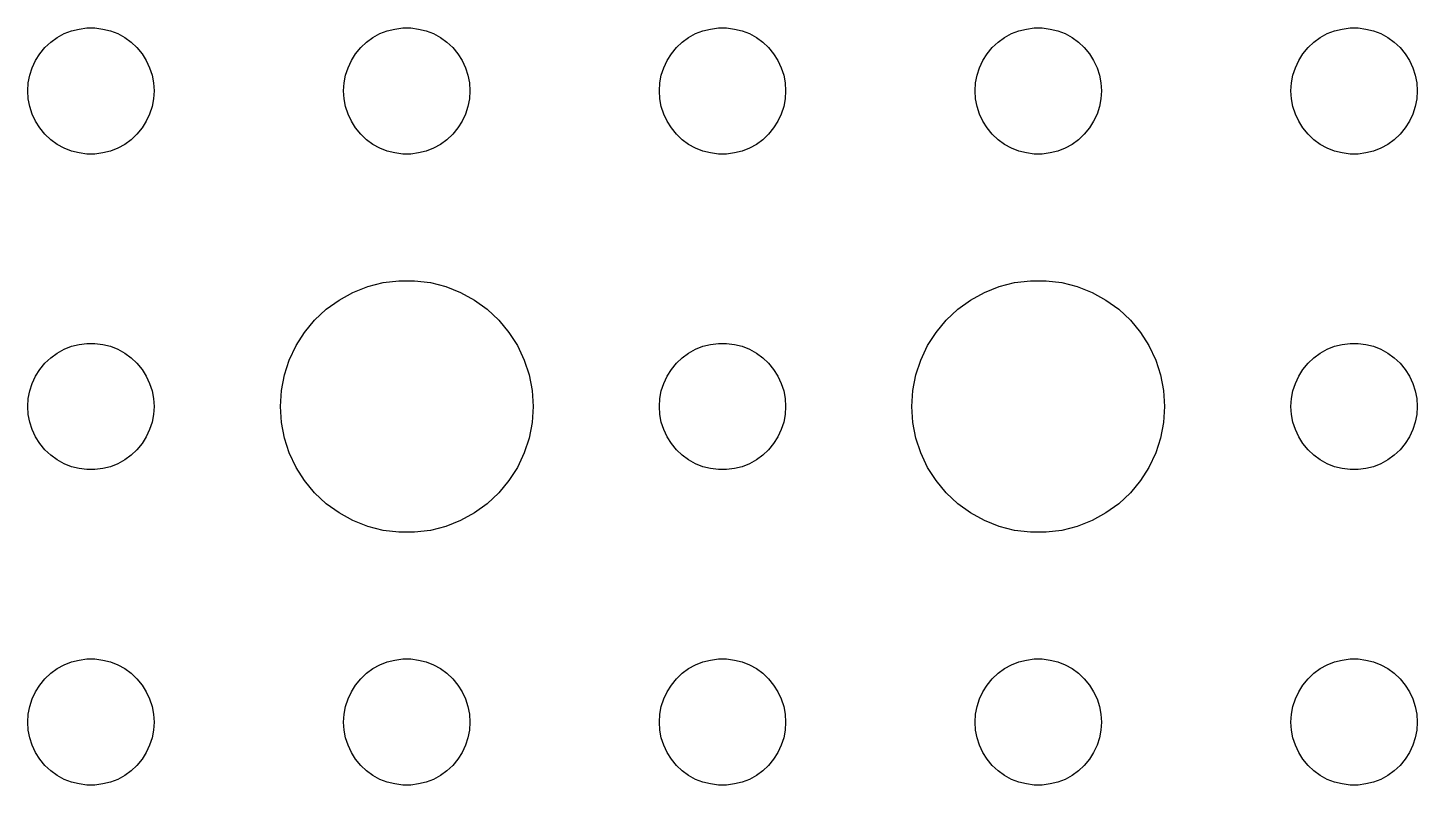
# Model space of a CAD drawing. Header units: metres. Extents: x -134 to 134, y 518 to 1078.
# Drawn here: x -1.5 to 31.5, y 1002 to 1020 of the extents above; entities that cross this region are included whole.
import ezdxf

# ---------------------------------------------------------------- set-up
doc = ezdxf.new("R2010")
doc.units = ezdxf.units.M

msp = doc.modelspace()

# ---------------------------------------------------------------- linework, layer by layer
for p, q in [((-0.95613, 1019.66), (-0.80373, 1019.77)), ((-0.80373, 1019.77), (-0.63866, 1019.86)), ((-0.63866, 1019.86), (-0.46352, 1019.93)), ((-0.46352, 1019.93), (-0.28107, 1019.97)), ((-0.28107, 1019.97), (-0.09418, 1020)), ((-0.09418, 1020), (0.09418, 1020)), ((0.09418, 1020), (0.28107, 1019.97)), ((0.28107, 1019.97), (0.46352, 1019.93)), ((0.46352, 1019.93), (0.63866, 1019.86)), ((0.63866, 1019.86), (0.80373, 1019.77)), ((0.80373, 1019.77), (0.95613, 1019.66)), ((6.54385, 1019.66), (6.69626, 1019.77)), ((6.69626, 1019.77), (6.86133, 1019.86)), ((6.86133, 1019.86), (7.03647, 1019.93)), ((7.03647, 1019.93), (7.21892, 1019.97)), ((7.21892, 1019.97), (7.40581, 1020)), ((7.40581, 1020), (7.59418, 1020)), ((7.59418, 1020), (7.78107, 1019.97)), ((7.78107, 1019.97), (7.96352, 1019.93)), ((7.96352, 1019.93), (8.13866, 1019.86)), ((8.13866, 1019.86), (8.30373, 1019.77)), ((8.30373, 1019.77), (8.45613, 1019.66)), ((14.0439, 1019.66), (14.1963, 1019.77)), ((14.1963, 1019.77), (14.3613, 1019.86)), ((14.3613, 1019.86), (14.5365, 1019.93)), ((14.5365, 1019.93), (14.7189, 1019.97)), ((14.7189, 1019.97), (14.9058, 1020)), ((14.9058, 1020), (15.0942, 1020)), ((15.0942, 1020), (15.2811, 1019.97)), ((15.2811, 1019.97), (15.4635, 1019.93)), ((15.4635, 1019.93), (15.6387, 1019.86)), ((15.6387, 1019.86), (15.8037, 1019.77)), ((15.8037, 1019.77), (15.9561, 1019.66)), ((21.5439, 1019.66), (21.6963, 1019.77)), ((21.6963, 1019.77), (21.8613, 1019.86)), ((21.8613, 1019.86), (22.0365, 1019.93)), ((22.0365, 1019.93), (22.2189, 1019.97)), ((22.2189, 1019.97), (22.4058, 1020)), ((22.4058, 1020), (22.5942, 1020)), ((22.5942, 1020), (22.7811, 1019.97)), ((22.7811, 1019.97), (22.9635, 1019.93)), ((22.9635, 1019.93), (23.1387, 1019.86)), ((23.1387, 1019.86), (23.3037, 1019.77)), ((23.3037, 1019.77), (23.4561, 1019.66)), ((29.0439, 1019.66), (29.1963, 1019.77)), ((29.1963, 1019.77), (29.3613, 1019.86)), ((29.3613, 1019.86), (29.5365, 1019.93)), ((29.5365, 1019.93), (29.7189, 1019.97)), ((29.7189, 1019.97), (29.9058, 1020)), ((29.9058, 1020), (30.0942, 1020)), ((30.0942, 1020), (30.2811, 1019.97)), ((30.2811, 1019.97), (30.4635, 1019.93)), ((30.4635, 1019.93), (30.6387, 1019.86)), ((30.6387, 1019.86), (30.8037, 1019.77)), ((30.8037, 1019.77), (30.9561, 1019.66)), ((-1.31445, 1019.22), (-1.21352, 1019.38)), ((-1.21352, 1019.38), (-1.09344, 1019.53)), ((-1.09344, 1019.53), (-0.95613, 1019.66)), ((0.95613, 1019.66), (1.09344, 1019.53)), ((1.09344, 1019.53), (1.21352, 1019.38)), ((1.21352, 1019.38), (1.31445, 1019.22)), ((6.18553, 1019.22), (6.28647, 1019.38)), ((6.28647, 1019.38), (6.40654, 1019.53)), ((6.40654, 1019.53), (6.54385, 1019.66)), ((8.45613, 1019.66), (8.59344, 1019.53)), ((8.59344, 1019.53), (8.71352, 1019.38)), ((8.71352, 1019.38), (8.81445, 1019.22)), ((13.6855, 1019.22), (13.7865, 1019.38)), ((13.7865, 1019.38), (13.9065, 1019.53)), ((13.9065, 1019.53), (14.0439, 1019.66)), ((15.9561, 1019.66), (16.0934, 1019.53)), ((16.0934, 1019.53), (16.2135, 1019.38)), ((16.2135, 1019.38), (16.3145, 1019.22)), ((21.1855, 1019.22), (21.2865, 1019.38)), ((21.2865, 1019.38), (21.4065, 1019.53)), ((21.4065, 1019.53), (21.5439, 1019.66)), ((23.4561, 1019.66), (23.5934, 1019.53)), ((23.5934, 1019.53), (23.7135, 1019.38)), ((23.7135, 1019.38), (23.8145, 1019.22)), ((28.6855, 1019.22), (28.7865, 1019.38)), ((28.7865, 1019.38), (28.9065, 1019.53)), ((28.9065, 1019.53), (29.0439, 1019.66)), ((30.9561, 1019.66), (31.0934, 1019.53)), ((31.0934, 1019.53), (31.2135, 1019.38)), ((31.2135, 1019.38), (31.3145, 1019.22)), ((-1.45287, 1018.87), (-1.39465, 1019.05)), ((-1.39465, 1019.05), (-1.31445, 1019.22)), ((1.31445, 1019.22), (1.39465, 1019.05)), ((1.39465, 1019.05), (1.45287, 1018.87)), ((6.04712, 1018.87), (6.10533, 1019.05)), ((6.10533, 1019.05), (6.18553, 1019.22)), ((8.81445, 1019.22), (8.89465, 1019.05)), ((8.89465, 1019.05), (8.95287, 1018.87)), ((13.5471, 1018.87), (13.6053, 1019.05)), ((13.6053, 1019.05), (13.6855, 1019.22)), ((16.3145, 1019.22), (16.3947, 1019.05)), ((16.3947, 1019.05), (16.4529, 1018.87)), ((21.0471, 1018.87), (21.1053, 1019.05)), ((21.1053, 1019.05), (21.1855, 1019.22)), ((23.8145, 1019.22), (23.8947, 1019.05)), ((23.8947, 1019.05), (23.9529, 1018.87)), ((28.5471, 1018.87), (28.6053, 1019.05)), ((28.6053, 1019.05), (28.6855, 1019.22)), ((31.3145, 1019.22), (31.3947, 1019.05)), ((31.3947, 1019.05), (31.4529, 1018.87)), ((-1.48816, 1018.69), (-1.45287, 1018.87)), ((1.45287, 1018.87), (1.48816, 1018.69)), ((6.01183, 1018.69), (6.04712, 1018.87)), ((8.95287, 1018.87), (8.98816, 1018.69)), ((13.5118, 1018.69), (13.5471, 1018.87)), ((16.4529, 1018.87), (16.4882, 1018.69)), ((21.0118, 1018.69), (21.0471, 1018.87)), ((23.9529, 1018.87), (23.9882, 1018.69)), ((28.5118, 1018.69), (28.5471, 1018.87)), ((31.4529, 1018.87), (31.4882, 1018.69)), ((-1.5, 1018.5), (-1.48816, 1018.69)), ((-1.48816, 1018.31), (-1.5, 1018.5)), ((1.48816, 1018.69), (1.5, 1018.5)), ((1.5, 1018.5), (1.48816, 1018.31)), ((6, 1018.5), (6.01183, 1018.69)), ((6.01183, 1018.31), (6, 1018.5)), ((8.98816, 1018.69), (9, 1018.5)), ((9, 1018.5), (8.98816, 1018.31)), ((13.5, 1018.5), (13.5118, 1018.69)), ((13.5118, 1018.31), (13.5, 1018.5)), ((16.4882, 1018.69), (16.5, 1018.5)), ((16.5, 1018.5), (16.4882, 1018.31)), ((21, 1018.5), (21.0118, 1018.69)), ((21.0118, 1018.31), (21, 1018.5)), ((23.9882, 1018.69), (24, 1018.5)), ((24, 1018.5), (23.9882, 1018.31)), ((28.5, 1018.5), (28.5118, 1018.69)), ((28.5118, 1018.31), (28.5, 1018.5)), ((31.4882, 1018.69), (31.5, 1018.5)), ((31.5, 1018.5), (31.4882, 1018.31)), ((-1.45287, 1018.13), (-1.48816, 1018.31)), ((-1.39465, 1017.95), (-1.45287, 1018.13)), ((1.45287, 1018.13), (1.39465, 1017.95)), ((1.48816, 1018.31), (1.45287, 1018.13)), ((6.04712, 1018.13), (6.01183, 1018.31)), ((6.10533, 1017.95), (6.04712, 1018.13)), ((8.95287, 1018.13), (8.89465, 1017.95)), ((8.98816, 1018.31), (8.95287, 1018.13)), ((13.5471, 1018.13), (13.5118, 1018.31)), ((13.6053, 1017.95), (13.5471, 1018.13)), ((16.4529, 1018.13), (16.3947, 1017.95)), ((16.4882, 1018.31), (16.4529, 1018.13)), ((21.0471, 1018.13), (21.0118, 1018.31)), ((21.1053, 1017.95), (21.0471, 1018.13)), ((23.9529, 1018.13), (23.8947, 1017.95)), ((23.9882, 1018.31), (23.9529, 1018.13)), ((28.5471, 1018.13), (28.5118, 1018.31)), ((28.6053, 1017.95), (28.5471, 1018.13)), ((31.4529, 1018.13), (31.3947, 1017.95)), ((31.4882, 1018.31), (31.4529, 1018.13)), ((-1.31445, 1017.78), (-1.39465, 1017.95)), ((-1.21352, 1017.62), (-1.31445, 1017.78)), ((1.31445, 1017.78), (1.21352, 1017.62)), ((1.39465, 1017.95), (1.31445, 1017.78)), ((6.18553, 1017.78), (6.10533, 1017.95)), ((6.28647, 1017.62), (6.18553, 1017.78)), ((8.81445, 1017.78), (8.71352, 1017.62)), ((8.89465, 1017.95), (8.81445, 1017.78)), ((13.6855, 1017.78), (13.6053, 1017.95)), ((13.7865, 1017.62), (13.6855, 1017.78)), ((16.3145, 1017.78), (16.2135, 1017.62)), ((16.3947, 1017.95), (16.3145, 1017.78)), ((21.1855, 1017.78), (21.1053, 1017.95)), ((21.2865, 1017.62), (21.1855, 1017.78)), ((23.8145, 1017.78), (23.7135, 1017.62)), ((23.8947, 1017.95), (23.8145, 1017.78)), ((28.6855, 1017.78), (28.6053, 1017.95)), ((28.7865, 1017.62), (28.6855, 1017.78)), ((31.3145, 1017.78), (31.2135, 1017.62)), ((31.3947, 1017.95), (31.3145, 1017.78)), ((-1.09344, 1017.47), (-1.21352, 1017.62)), ((-0.95613, 1017.34), (-1.09344, 1017.47)), ((1.09344, 1017.47), (0.95613, 1017.34)), ((1.21352, 1017.62), (1.09344, 1017.47)), ((6.40654, 1017.47), (6.28647, 1017.62)), ((6.54385, 1017.34), (6.40654, 1017.47)), ((8.59344, 1017.47), (8.45613, 1017.34)), ((8.71352, 1017.62), (8.59344, 1017.47)), ((13.9065, 1017.47), (13.7865, 1017.62)), ((14.0439, 1017.34), (13.9065, 1017.47)), ((16.0934, 1017.47), (15.9561, 1017.34)), ((16.2135, 1017.62), (16.0934, 1017.47)), ((21.4065, 1017.47), (21.2865, 1017.62)), ((21.5439, 1017.34), (21.4065, 1017.47)), ((23.5934, 1017.47), (23.4561, 1017.34)), ((23.7135, 1017.62), (23.5934, 1017.47)), ((28.9065, 1017.47), (28.7865, 1017.62)), ((29.0439, 1017.34), (28.9065, 1017.47)), ((31.0934, 1017.47), (30.9561, 1017.34)), ((31.2135, 1017.62), (31.0934, 1017.47)), ((-0.80373, 1017.23), (-0.95613, 1017.34)), ((-0.63866, 1017.14), (-0.80373, 1017.23)), ((-0.46352, 1017.07), (-0.63866, 1017.14)), ((-0.28107, 1017.03), (-0.46352, 1017.07)), ((0.46352, 1017.07), (0.28107, 1017.03)), ((0.63866, 1017.14), (0.46352, 1017.07)), ((0.80373, 1017.23), (0.63866, 1017.14)), ((0.95613, 1017.34), (0.80373, 1017.23)), ((6.69626, 1017.23), (6.54385, 1017.34)), ((6.86133, 1017.14), (6.69626, 1017.23)), ((7.03647, 1017.07), (6.86133, 1017.14)), ((7.21892, 1017.03), (7.03647, 1017.07)), ((7.96352, 1017.07), (7.78107, 1017.03)), ((8.13866, 1017.14), (7.96352, 1017.07)), ((8.30373, 1017.23), (8.13866, 1017.14)), ((8.45613, 1017.34), (8.30373, 1017.23)), ((14.1963, 1017.23), (14.0439, 1017.34)), ((14.3613, 1017.14), (14.1963, 1017.23)), ((14.5365, 1017.07), (14.3613, 1017.14)), ((14.7189, 1017.03), (14.5365, 1017.07)), ((15.4635, 1017.07), (15.2811, 1017.03)), ((15.6387, 1017.14), (15.4635, 1017.07)), ((15.8037, 1017.23), (15.6387, 1017.14)), ((15.9561, 1017.34), (15.8037, 1017.23)), ((21.6963, 1017.23), (21.5439, 1017.34)), ((21.8613, 1017.14), (21.6963, 1017.23)), ((22.0365, 1017.07), (21.8613, 1017.14)), ((22.2189, 1017.03), (22.0365, 1017.07)), ((22.9635, 1017.07), (22.7811, 1017.03)), ((23.1387, 1017.14), (22.9635, 1017.07)), ((23.3037, 1017.23), (23.1387, 1017.14)), ((23.4561, 1017.34), (23.3037, 1017.23)), ((29.1963, 1017.23), (29.0439, 1017.34)), ((29.3613, 1017.14), (29.1963, 1017.23)), ((29.5365, 1017.07), (29.3613, 1017.14)), ((29.7189, 1017.03), (29.5365, 1017.07)), ((30.4635, 1017.07), (30.2811, 1017.03)), ((30.6387, 1017.14), (30.4635, 1017.07)), ((30.8037, 1017.23), (30.6387, 1017.14)), ((30.9561, 1017.34), (30.8037, 1017.23)), ((-0.09418, 1017), (-0.28107, 1017.03)), ((0.09418, 1017), (-0.09418, 1017)), ((0.28107, 1017.03), (0.09418, 1017)), ((7.40581, 1017), (7.21892, 1017.03)), ((7.59418, 1017), (7.40581, 1017)), ((7.78107, 1017.03), (7.59418, 1017)), ((14.9058, 1017), (14.7189, 1017.03)), ((15.0942, 1017), (14.9058, 1017)), ((15.2811, 1017.03), (15.0942, 1017)), ((22.4058, 1017), (22.2189, 1017.03)), ((22.5942, 1017), (22.4058, 1017)), ((22.7811, 1017.03), (22.5942, 1017)), ((29.9058, 1017), (29.7189, 1017.03)), ((30.0942, 1017), (29.9058, 1017)), ((30.2811, 1017.03), (30.0942, 1017)), ((6.22266, 1013.71), (6.57294, 1013.85)), ((6.57294, 1013.85), (6.93785, 1013.95)), ((6.93785, 1013.95), (7.31161, 1013.99)), ((7.31161, 1013.99), (7.68837, 1013.99)), ((7.68837, 1013.99), (8.06213, 1013.95)), ((8.06213, 1013.95), (8.42705, 1013.85)), ((8.42705, 1013.85), (8.77733, 1013.71)), ((21.2227, 1013.71), (21.5729, 1013.85)), ((21.5729, 1013.85), (21.9379, 1013.95)), ((21.9379, 1013.95), (22.3116, 1013.99)), ((22.3116, 1013.99), (22.6884, 1013.99)), ((22.6884, 1013.99), (23.0621, 1013.95)), ((23.0621, 1013.95), (23.427, 1013.85)), ((23.427, 1013.85), (23.7773, 1013.71)), ((5.58772, 1013.31), (5.89252, 1013.53)), ((5.89252, 1013.53), (6.22266, 1013.71)), ((8.77733, 1013.71), (9.10747, 1013.53)), ((9.10747, 1013.53), (9.41226, 1013.31)), ((20.5877, 1013.31), (20.8925, 1013.53)), ((20.8925, 1013.53), (21.2227, 1013.71)), ((23.7773, 1013.71), (24.1075, 1013.53)), ((24.1075, 1013.53), (24.4123, 1013.31)), ((5.31308, 1013.05), (5.58772, 1013.31)), ((9.41226, 1013.31), (9.6869, 1013.05)), ((20.3131, 1013.05), (20.5877, 1013.31)), ((24.4123, 1013.31), (24.6869, 1013.05)), ((5.07294, 1012.76), (5.31308, 1013.05)), ((9.6869, 1013.05), (9.92705, 1012.76)), ((20.0729, 1012.76), (20.3131, 1013.05)), ((24.6869, 1013.05), (24.927, 1012.76)), ((-0.46352, 1012.43), (-0.28107, 1012.47)), ((-0.28107, 1012.47), (-0.09418, 1012.5)), ((-0.09418, 1012.5), (0.09418, 1012.5)), ((0.09418, 1012.5), (0.28107, 1012.47)), ((0.28107, 1012.47), (0.46352, 1012.43)), ((4.71066, 1012.1), (4.87108, 1012.45)), ((4.87108, 1012.45), (5.07294, 1012.76)), ((9.92705, 1012.76), (10.1289, 1012.45)), ((10.1289, 1012.45), (10.2893, 1012.1)), ((14.5365, 1012.43), (14.7189, 1012.47)), ((14.7189, 1012.47), (14.9058, 1012.5)), ((14.9058, 1012.5), (15.0942, 1012.5)), ((15.0942, 1012.5), (15.2811, 1012.47)), ((15.2811, 1012.47), (15.4635, 1012.43)), ((19.7107, 1012.1), (19.8711, 1012.45)), ((19.8711, 1012.45), (20.0729, 1012.76)), ((24.927, 1012.76), (25.1289, 1012.45)), ((25.1289, 1012.45), (25.2893, 1012.1)), ((29.5365, 1012.43), (29.7189, 1012.47)), ((29.7189, 1012.47), (29.9058, 1012.5)), ((29.9058, 1012.5), (30.0942, 1012.5)), ((30.0942, 1012.5), (30.2811, 1012.47)), ((30.2811, 1012.47), (30.4635, 1012.43)), ((-1.09344, 1012.03), (-0.95613, 1012.16)), ((-0.95613, 1012.16), (-0.80373, 1012.27)), ((-0.80373, 1012.27), (-0.63866, 1012.36)), ((-0.63866, 1012.36), (-0.46352, 1012.43)), ((0.46352, 1012.43), (0.63866, 1012.36)), ((0.63866, 1012.36), (0.80373, 1012.27)), ((0.80373, 1012.27), (0.95613, 1012.16)), ((0.95613, 1012.16), (1.09344, 1012.03)), ((13.9065, 1012.03), (14.0439, 1012.16)), ((14.0439, 1012.16), (14.1963, 1012.27)), ((14.1963, 1012.27), (14.3613, 1012.36)), ((14.3613, 1012.36), (14.5365, 1012.43)), ((15.4635, 1012.43), (15.6387, 1012.36)), ((15.6387, 1012.36), (15.8037, 1012.27)), ((15.8037, 1012.27), (15.9561, 1012.16)), ((15.9561, 1012.16), (16.0934, 1012.03)), ((28.9065, 1012.03), (29.0439, 1012.16)), ((29.0439, 1012.16), (29.1963, 1012.27)), ((29.1963, 1012.27), (29.3613, 1012.36)), ((29.3613, 1012.36), (29.5365, 1012.43)), ((30.4635, 1012.43), (30.6387, 1012.36)), ((30.6387, 1012.36), (30.8037, 1012.27)), ((30.8037, 1012.27), (30.9561, 1012.16)), ((30.9561, 1012.16), (31.0934, 1012.03)), ((-1.31445, 1011.72), (-1.21352, 1011.88)), ((-1.21352, 1011.88), (-1.09344, 1012.03)), ((1.09344, 1012.03), (1.21352, 1011.88)), ((1.21352, 1011.88), (1.31445, 1011.72)), ((4.59424, 1011.75), (4.71066, 1012.1)), ((10.2893, 1012.1), (10.4057, 1011.75)), ((13.6855, 1011.72), (13.7865, 1011.88)), ((13.7865, 1011.88), (13.9065, 1012.03)), ((16.0934, 1012.03), (16.2135, 1011.88)), ((16.2135, 1011.88), (16.3145, 1011.72)), ((19.5942, 1011.75), (19.7107, 1012.1)), ((25.2893, 1012.1), (25.4057, 1011.75)), ((28.6855, 1011.72), (28.7865, 1011.88)), ((28.7865, 1011.88), (28.9065, 1012.03)), ((31.0934, 1012.03), (31.2135, 1011.88)), ((31.2135, 1011.88), (31.3145, 1011.72)), ((-1.45287, 1011.37), (-1.39465, 1011.55)), ((-1.39465, 1011.55), (-1.31445, 1011.72)), ((1.31445, 1011.72), (1.39465, 1011.55)), ((1.39465, 1011.55), (1.45287, 1011.37)), ((4.52365, 1011.38), (4.59424, 1011.75)), ((10.4057, 1011.75), (10.4763, 1011.38)), ((13.5471, 1011.37), (13.6053, 1011.55)), ((13.6053, 1011.55), (13.6855, 1011.72)), ((16.3145, 1011.72), (16.3947, 1011.55)), ((16.3947, 1011.55), (16.4529, 1011.37)), ((19.5237, 1011.38), (19.5942, 1011.75)), ((25.4057, 1011.75), (25.4763, 1011.38)), ((28.5471, 1011.37), (28.6053, 1011.55)), ((28.6053, 1011.55), (28.6855, 1011.72)), ((31.3145, 1011.72), (31.3947, 1011.55)), ((31.3947, 1011.55), (31.4529, 1011.37)), ((-1.5, 1011), (-1.48816, 1011.19)), ((-1.48816, 1011.19), (-1.45287, 1011.37)), ((1.45287, 1011.37), (1.48816, 1011.19)), ((1.48816, 1011.19), (1.5, 1011)), ((4.5, 1011), (4.52365, 1011.38)), ((10.4763, 1011.38), (10.5, 1011)), ((13.5, 1011), (13.5118, 1011.19)), ((13.5118, 1011.19), (13.5471, 1011.37)), ((16.4529, 1011.37), (16.4882, 1011.19)), ((16.4882, 1011.19), (16.5, 1011)), ((19.5, 1011), (19.5237, 1011.38)), ((25.4763, 1011.38), (25.5, 1011)), ((28.5, 1011), (28.5118, 1011.19)), ((28.5118, 1011.19), (28.5471, 1011.37)), ((31.4529, 1011.37), (31.4882, 1011.19)), ((31.4882, 1011.19), (31.5, 1011)), ((-1.48816, 1010.81), (-1.5, 1011)), ((-1.45287, 1010.63), (-1.48816, 1010.81)), ((1.48816, 1010.81), (1.45287, 1010.63)), ((1.5, 1011), (1.48816, 1010.81)), ((4.52365, 1010.62), (4.5, 1011)), ((10.5, 1011), (10.4763, 1010.62)), ((13.5118, 1010.81), (13.5, 1011)), ((13.5471, 1010.63), (13.5118, 1010.81)), ((16.4882, 1010.81), (16.4529, 1010.63)), ((16.5, 1011), (16.4882, 1010.81)), ((19.5237, 1010.62), (19.5, 1011)), ((25.5, 1011), (25.4763, 1010.62)), ((28.5118, 1010.81), (28.5, 1011)), ((28.5471, 1010.63), (28.5118, 1010.81)), ((31.4882, 1010.81), (31.4529, 1010.63)), ((31.5, 1011), (31.4882, 1010.81)), ((-1.39465, 1010.45), (-1.45287, 1010.63)), ((1.45287, 1010.63), (1.39465, 1010.45)), ((4.59424, 1010.25), (4.52365, 1010.62)), ((10.4763, 1010.62), (10.4057, 1010.25)), ((13.6053, 1010.45), (13.5471, 1010.63)), ((16.4529, 1010.63), (16.3947, 1010.45)), ((19.5942, 1010.25), (19.5237, 1010.62)), ((25.4763, 1010.62), (25.4057, 1010.25)), ((28.6053, 1010.45), (28.5471, 1010.63)), ((31.4529, 1010.63), (31.3947, 1010.45)), ((-1.31445, 1010.28), (-1.39465, 1010.45)), ((-1.21352, 1010.12), (-1.31445, 1010.28)), ((1.31445, 1010.28), (1.21352, 1010.12)), ((1.39465, 1010.45), (1.31445, 1010.28)), ((4.71066, 1009.9), (4.59424, 1010.25)), ((10.4057, 1010.25), (10.2893, 1009.9)), ((13.6855, 1010.28), (13.6053, 1010.45)), ((13.7865, 1010.12), (13.6855, 1010.28)), ((16.3145, 1010.28), (16.2135, 1010.12)), ((16.3947, 1010.45), (16.3145, 1010.28)), ((19.7107, 1009.9), (19.5942, 1010.25)), ((25.4057, 1010.25), (25.2893, 1009.9)), ((28.6855, 1010.28), (28.6053, 1010.45)), ((28.7865, 1010.12), (28.6855, 1010.28)), ((31.3145, 1010.28), (31.2135, 1010.12)), ((31.3947, 1010.45), (31.3145, 1010.28)), ((-1.09344, 1009.97), (-1.21352, 1010.12)), ((-0.95613, 1009.84), (-1.09344, 1009.97)), ((-0.80373, 1009.73), (-0.95613, 1009.84)), ((0.95613, 1009.84), (0.80373, 1009.73)), ((1.09344, 1009.97), (0.95613, 1009.84)), ((1.21352, 1010.12), (1.09344, 1009.97)), ((4.87108, 1009.55), (4.71066, 1009.9)), ((10.2893, 1009.9), (10.1289, 1009.55)), ((13.9065, 1009.97), (13.7865, 1010.12)), ((14.0439, 1009.84), (13.9065, 1009.97)), ((14.1963, 1009.73), (14.0439, 1009.84)), ((15.9561, 1009.84), (15.8037, 1009.73)), ((16.0934, 1009.97), (15.9561, 1009.84)), ((16.2135, 1010.12), (16.0934, 1009.97)), ((19.8711, 1009.55), (19.7107, 1009.9)), ((25.2893, 1009.9), (25.1289, 1009.55)), ((28.9065, 1009.97), (28.7865, 1010.12)), ((29.0439, 1009.84), (28.9065, 1009.97)), ((29.1963, 1009.73), (29.0439, 1009.84)), ((30.9561, 1009.84), (30.8037, 1009.73)), ((31.0934, 1009.97), (30.9561, 1009.84)), ((31.2135, 1010.12), (31.0934, 1009.97)), ((-0.63866, 1009.64), (-0.80373, 1009.73)), ((-0.46352, 1009.57), (-0.63866, 1009.64)), ((-0.28107, 1009.53), (-0.46352, 1009.57)), ((-0.09418, 1009.5), (-0.28107, 1009.53)), ((0.09418, 1009.5), (-0.09418, 1009.5)), ((0.28107, 1009.53), (0.09418, 1009.5)), ((0.46352, 1009.57), (0.28107, 1009.53)), ((0.63866, 1009.64), (0.46352, 1009.57)), ((0.80373, 1009.73), (0.63866, 1009.64)), ((5.07294, 1009.24), (4.87108, 1009.55)), ((10.1289, 1009.55), (9.92705, 1009.24)), ((14.3613, 1009.64), (14.1963, 1009.73)), ((14.5365, 1009.57), (14.3613, 1009.64)), ((14.7189, 1009.53), (14.5365, 1009.57)), ((14.9058, 1009.5), (14.7189, 1009.53)), ((15.0942, 1009.5), (14.9058, 1009.5)), ((15.2811, 1009.53), (15.0942, 1009.5)), ((15.4635, 1009.57), (15.2811, 1009.53)), ((15.6387, 1009.64), (15.4635, 1009.57)), ((15.8037, 1009.73), (15.6387, 1009.64)), ((20.0729, 1009.24), (19.8711, 1009.55)), ((25.1289, 1009.55), (24.927, 1009.24)), ((29.3613, 1009.64), (29.1963, 1009.73)), ((29.5365, 1009.57), (29.3613, 1009.64)), ((29.7189, 1009.53), (29.5365, 1009.57)), ((29.9058, 1009.5), (29.7189, 1009.53)), ((30.0942, 1009.5), (29.9058, 1009.5)), ((30.2811, 1009.53), (30.0942, 1009.5)), ((30.4635, 1009.57), (30.2811, 1009.53)), ((30.6387, 1009.64), (30.4635, 1009.57)), ((30.8037, 1009.73), (30.6387, 1009.64)), ((5.31308, 1008.95), (5.07294, 1009.24)), ((9.92705, 1009.24), (9.6869, 1008.95)), ((20.3131, 1008.95), (20.0729, 1009.24)), ((24.927, 1009.24), (24.6869, 1008.95)), ((5.58772, 1008.69), (5.31308, 1008.95)), ((9.6869, 1008.95), (9.41226, 1008.69)), ((20.5877, 1008.69), (20.3131, 1008.95)), ((24.6869, 1008.95), (24.4123, 1008.69)), ((5.89252, 1008.47), (5.58772, 1008.69)), ((9.41226, 1008.69), (9.10747, 1008.47)), ((20.8925, 1008.47), (20.5877, 1008.69)), ((24.4123, 1008.69), (24.1075, 1008.47)), ((6.22266, 1008.29), (5.89252, 1008.47)), ((6.57294, 1008.15), (6.22266, 1008.29)), ((6.93785, 1008.05), (6.57294, 1008.15)), ((8.42705, 1008.15), (8.06213, 1008.05)), ((8.77733, 1008.29), (8.42705, 1008.15)), ((9.10747, 1008.47), (8.77733, 1008.29)), ((21.2227, 1008.29), (20.8925, 1008.47)), ((21.5729, 1008.15), (21.2227, 1008.29)), ((21.9379, 1008.05), (21.5729, 1008.15)), ((23.427, 1008.15), (23.0621, 1008.05)), ((23.7773, 1008.29), (23.427, 1008.15)), ((24.1075, 1008.47), (23.7773, 1008.29)), ((7.31161, 1008.01), (6.93785, 1008.05)), ((7.68837, 1008.01), (7.31161, 1008.01)), ((8.06213, 1008.05), (7.68837, 1008.01)), ((22.3116, 1008.01), (21.9379, 1008.05)), ((22.6884, 1008.01), (22.3116, 1008.01)), ((23.0621, 1008.05), (22.6884, 1008.01)), ((-0.80373, 1004.77), (-0.63866, 1004.86)), ((-0.63866, 1004.86), (-0.46352, 1004.93)), ((-0.46352, 1004.93), (-0.28107, 1004.97)), ((-0.28107, 1004.97), (-0.09418, 1005)), ((-0.09418, 1005), (0.09418, 1005)), ((0.09418, 1005), (0.28107, 1004.97)), ((0.28107, 1004.97), (0.46352, 1004.93)), ((0.46352, 1004.93), (0.63866, 1004.86)), ((0.63866, 1004.86), (0.80373, 1004.77)), ((6.69626, 1004.77), (6.86133, 1004.86)), ((6.86133, 1004.86), (7.03647, 1004.93)), ((7.03647, 1004.93), (7.21892, 1004.97)), ((7.21892, 1004.97), (7.40581, 1005)), ((7.40581, 1005), (7.59418, 1005)), ((7.59418, 1005), (7.78107, 1004.97)), ((7.78107, 1004.97), (7.96352, 1004.93)), ((7.96352, 1004.93), (8.13866, 1004.86)), ((8.13866, 1004.86), (8.30373, 1004.77)), ((14.1963, 1004.77), (14.3613, 1004.86)), ((14.3613, 1004.86), (14.5365, 1004.93)), ((14.5365, 1004.93), (14.7189, 1004.97)), ((14.7189, 1004.97), (14.9058, 1005)), ((14.9058, 1005), (15.0942, 1005)), ((15.0942, 1005), (15.2811, 1004.97)), ((15.2811, 1004.97), (15.4635, 1004.93)), ((15.4635, 1004.93), (15.6387, 1004.86)), ((15.6387, 1004.86), (15.8037, 1004.77)), ((21.6963, 1004.77), (21.8613, 1004.86)), ((21.8613, 1004.86), (22.0365, 1004.93)), ((22.0365, 1004.93), (22.2189, 1004.97)), ((22.2189, 1004.97), (22.4058, 1005)), ((22.4058, 1005), (22.5942, 1005)), ((22.5942, 1005), (22.7811, 1004.97)), ((22.7811, 1004.97), (22.9635, 1004.93)), ((22.9635, 1004.93), (23.1387, 1004.86)), ((23.1387, 1004.86), (23.3037, 1004.77)), ((29.1963, 1004.77), (29.3613, 1004.86)), ((29.3613, 1004.86), (29.5365, 1004.93)), ((29.5365, 1004.93), (29.7189, 1004.97)), ((29.7189, 1004.97), (29.9058, 1005)), ((29.9058, 1005), (30.0942, 1005)), ((30.0942, 1005), (30.2811, 1004.97)), ((30.2811, 1004.97), (30.4635, 1004.93)), ((30.4635, 1004.93), (30.6387, 1004.86)), ((30.6387, 1004.86), (30.8037, 1004.77)), ((-1.21352, 1004.38), (-1.09344, 1004.53)), ((-1.09344, 1004.53), (-0.95613, 1004.66)), ((-0.95613, 1004.66), (-0.80373, 1004.77)), ((0.80373, 1004.77), (0.95613, 1004.66)), ((0.95613, 1004.66), (1.09344, 1004.53)), ((1.09344, 1004.53), (1.21352, 1004.38)), ((6.28647, 1004.38), (6.40654, 1004.53)), ((6.40654, 1004.53), (6.54385, 1004.66)), ((6.54385, 1004.66), (6.69626, 1004.77)), ((8.30373, 1004.77), (8.45613, 1004.66)), ((8.45613, 1004.66), (8.59344, 1004.53)), ((8.59344, 1004.53), (8.71352, 1004.38)), ((13.7865, 1004.38), (13.9065, 1004.53)), ((13.9065, 1004.53), (14.0439, 1004.66)), ((14.0439, 1004.66), (14.1963, 1004.77)), ((15.8037, 1004.77), (15.9561, 1004.66)), ((15.9561, 1004.66), (16.0934, 1004.53)), ((16.0934, 1004.53), (16.2135, 1004.38)), ((21.2865, 1004.38), (21.4065, 1004.53)), ((21.4065, 1004.53), (21.5439, 1004.66)), ((21.5439, 1004.66), (21.6963, 1004.77)), ((23.3037, 1004.77), (23.4561, 1004.66)), ((23.4561, 1004.66), (23.5934, 1004.53)), ((23.5934, 1004.53), (23.7135, 1004.38)), ((28.7865, 1004.38), (28.9065, 1004.53)), ((28.9065, 1004.53), (29.0439, 1004.66)), ((29.0439, 1004.66), (29.1963, 1004.77)), ((30.8037, 1004.77), (30.9561, 1004.66)), ((30.9561, 1004.66), (31.0934, 1004.53)), ((31.0934, 1004.53), (31.2135, 1004.38)), ((-1.39465, 1004.05), (-1.31445, 1004.22)), ((-1.31445, 1004.22), (-1.21352, 1004.38)), ((1.21352, 1004.38), (1.31445, 1004.22)), ((1.31445, 1004.22), (1.39465, 1004.05)), ((6.10533, 1004.05), (6.18553, 1004.22)), ((6.18553, 1004.22), (6.28647, 1004.38)), ((8.71352, 1004.38), (8.81445, 1004.22)), ((8.81445, 1004.22), (8.89465, 1004.05)), ((13.6053, 1004.05), (13.6855, 1004.22)), ((13.6855, 1004.22), (13.7865, 1004.38)), ((16.2135, 1004.38), (16.3145, 1004.22)), ((16.3145, 1004.22), (16.3947, 1004.05)), ((21.1053, 1004.05), (21.1855, 1004.22)), ((21.1855, 1004.22), (21.2865, 1004.38)), ((23.7135, 1004.38), (23.8145, 1004.22)), ((23.8145, 1004.22), (23.8947, 1004.05)), ((28.6053, 1004.05), (28.6855, 1004.22)), ((28.6855, 1004.22), (28.7865, 1004.38)), ((31.2135, 1004.38), (31.3145, 1004.22)), ((31.3145, 1004.22), (31.3947, 1004.05)), ((-1.48816, 1003.69), (-1.45287, 1003.87)), ((-1.45287, 1003.87), (-1.39465, 1004.05)), ((1.39465, 1004.05), (1.45287, 1003.87)), ((1.45287, 1003.87), (1.48816, 1003.69)), ((6.01183, 1003.69), (6.04712, 1003.87)), ((6.04712, 1003.87), (6.10533, 1004.05)), ((8.89465, 1004.05), (8.95287, 1003.87)), ((8.95287, 1003.87), (8.98816, 1003.69)), ((13.5118, 1003.69), (13.5471, 1003.87)), ((13.5471, 1003.87), (13.6053, 1004.05)), ((16.3947, 1004.05), (16.4529, 1003.87)), ((16.4529, 1003.87), (16.4882, 1003.69)), ((21.0118, 1003.69), (21.0471, 1003.87)), ((21.0471, 1003.87), (21.1053, 1004.05)), ((23.8947, 1004.05), (23.9529, 1003.87)), ((23.9529, 1003.87), (23.9882, 1003.69)), ((28.5118, 1003.69), (28.5471, 1003.87)), ((28.5471, 1003.87), (28.6053, 1004.05)), ((31.3947, 1004.05), (31.4529, 1003.87)), ((31.4529, 1003.87), (31.4882, 1003.69)), ((-1.5, 1003.5), (-1.48816, 1003.69)), ((1.48816, 1003.69), (1.5, 1003.5)), ((6, 1003.5), (6.01183, 1003.69)), ((8.98816, 1003.69), (9, 1003.5)), ((13.5, 1003.5), (13.5118, 1003.69)), ((16.4882, 1003.69), (16.5, 1003.5)), ((21, 1003.5), (21.0118, 1003.69)), ((23.9882, 1003.69), (24, 1003.5)), ((28.5, 1003.5), (28.5118, 1003.69)), ((31.4882, 1003.69), (31.5, 1003.5)), ((-1.48816, 1003.31), (-1.5, 1003.5)), ((-1.45287, 1003.13), (-1.48816, 1003.31)), ((1.48816, 1003.31), (1.45287, 1003.13)), ((1.5, 1003.5), (1.48816, 1003.31)), ((6.01183, 1003.31), (6, 1003.5)), ((6.04712, 1003.13), (6.01183, 1003.31)), ((8.98816, 1003.31), (8.95287, 1003.13)), ((9, 1003.5), (8.98816, 1003.31)), ((13.5118, 1003.31), (13.5, 1003.5)), ((13.5471, 1003.13), (13.5118, 1003.31)), ((16.4882, 1003.31), (16.4529, 1003.13)), ((16.5, 1003.5), (16.4882, 1003.31)), ((21.0118, 1003.31), (21, 1003.5)), ((21.0471, 1003.13), (21.0118, 1003.31)), ((23.9882, 1003.31), (23.9529, 1003.13)), ((24, 1003.5), (23.9882, 1003.31)), ((28.5118, 1003.31), (28.5, 1003.5)), ((28.5471, 1003.13), (28.5118, 1003.31)), ((31.4882, 1003.31), (31.4529, 1003.13)), ((31.5, 1003.5), (31.4882, 1003.31)), ((-1.39465, 1002.95), (-1.45287, 1003.13)), ((-1.31445, 1002.78), (-1.39465, 1002.95)), ((1.39465, 1002.95), (1.31445, 1002.78)), ((1.45287, 1003.13), (1.39465, 1002.95)), ((6.10533, 1002.95), (6.04712, 1003.13)), ((6.18553, 1002.78), (6.10533, 1002.95)), ((8.89465, 1002.95), (8.81445, 1002.78)), ((8.95287, 1003.13), (8.89465, 1002.95)), ((13.6053, 1002.95), (13.5471, 1003.13)), ((13.6855, 1002.78), (13.6053, 1002.95)), ((16.3947, 1002.95), (16.3145, 1002.78)), ((16.4529, 1003.13), (16.3947, 1002.95)), ((21.1053, 1002.95), (21.0471, 1003.13)), ((21.1855, 1002.78), (21.1053, 1002.95)), ((23.8947, 1002.95), (23.8145, 1002.78)), ((23.9529, 1003.13), (23.8947, 1002.95)), ((28.6053, 1002.95), (28.5471, 1003.13)), ((28.6855, 1002.78), (28.6053, 1002.95)), ((31.3947, 1002.95), (31.3145, 1002.78)), ((31.4529, 1003.13), (31.3947, 1002.95)), ((-1.21352, 1002.62), (-1.31445, 1002.78)), ((-1.09344, 1002.47), (-1.21352, 1002.62)), ((1.21352, 1002.62), (1.09344, 1002.47)), ((1.31445, 1002.78), (1.21352, 1002.62)), ((6.28647, 1002.62), (6.18553, 1002.78)), ((6.40654, 1002.47), (6.28647, 1002.62)), ((8.71352, 1002.62), (8.59344, 1002.47)), ((8.81445, 1002.78), (8.71352, 1002.62)), ((13.7865, 1002.62), (13.6855, 1002.78)), ((13.9065, 1002.47), (13.7865, 1002.62)), ((16.2135, 1002.62), (16.0934, 1002.47)), ((16.3145, 1002.78), (16.2135, 1002.62)), ((21.2865, 1002.62), (21.1855, 1002.78)), ((21.4065, 1002.47), (21.2865, 1002.62)), ((23.7135, 1002.62), (23.5934, 1002.47)), ((23.8145, 1002.78), (23.7135, 1002.62)), ((28.7865, 1002.62), (28.6855, 1002.78)), ((28.9065, 1002.47), (28.7865, 1002.62)), ((31.2135, 1002.62), (31.0934, 1002.47)), ((31.3145, 1002.78), (31.2135, 1002.62)), ((-0.95613, 1002.34), (-1.09344, 1002.47)), ((-0.80373, 1002.23), (-0.95613, 1002.34)), ((-0.63866, 1002.14), (-0.80373, 1002.23)), ((0.80373, 1002.23), (0.63866, 1002.14)), ((0.95613, 1002.34), (0.80373, 1002.23)), ((1.09344, 1002.47), (0.95613, 1002.34)), ((6.54385, 1002.34), (6.40654, 1002.47)), ((6.69626, 1002.23), (6.54385, 1002.34)), ((6.86133, 1002.14), (6.69626, 1002.23)), ((8.30373, 1002.23), (8.13866, 1002.14)), ((8.45613, 1002.34), (8.30373, 1002.23)), ((8.59344, 1002.47), (8.45613, 1002.34)), ((14.0439, 1002.34), (13.9065, 1002.47)), ((14.1963, 1002.23), (14.0439, 1002.34)), ((14.3613, 1002.14), (14.1963, 1002.23)), ((15.8037, 1002.23), (15.6387, 1002.14)), ((15.9561, 1002.34), (15.8037, 1002.23)), ((16.0934, 1002.47), (15.9561, 1002.34)), ((21.5439, 1002.34), (21.4065, 1002.47)), ((21.6963, 1002.23), (21.5439, 1002.34)), ((21.8613, 1002.14), (21.6963, 1002.23)), ((23.3037, 1002.23), (23.1387, 1002.14)), ((23.4561, 1002.34), (23.3037, 1002.23)), ((23.5934, 1002.47), (23.4561, 1002.34)), ((29.0439, 1002.34), (28.9065, 1002.47)), ((29.1963, 1002.23), (29.0439, 1002.34)), ((29.3613, 1002.14), (29.1963, 1002.23)), ((30.8037, 1002.23), (30.6387, 1002.14)), ((30.9561, 1002.34), (30.8037, 1002.23)), ((31.0934, 1002.47), (30.9561, 1002.34)), ((-0.46352, 1002.07), (-0.63866, 1002.14)), ((-0.28107, 1002.03), (-0.46352, 1002.07)), ((-0.09418, 1002), (-0.28107, 1002.03)), ((0.09418, 1002), (-0.09418, 1002)), ((0.28107, 1002.03), (0.09418, 1002)), ((0.46352, 1002.07), (0.28107, 1002.03)), ((0.63866, 1002.14), (0.46352, 1002.07)), ((7.03647, 1002.07), (6.86133, 1002.14)), ((7.21892, 1002.03), (7.03647, 1002.07)), ((7.40581, 1002), (7.21892, 1002.03)), ((7.59418, 1002), (7.40581, 1002)), ((7.78107, 1002.03), (7.59418, 1002)), ((7.96352, 1002.07), (7.78107, 1002.03)), ((8.13866, 1002.14), (7.96352, 1002.07)), ((14.5365, 1002.07), (14.3613, 1002.14)), ((14.7189, 1002.03), (14.5365, 1002.07)), ((14.9058, 1002), (14.7189, 1002.03)), ((15.0942, 1002), (14.9058, 1002)), ((15.2811, 1002.03), (15.0942, 1002)), ((15.4635, 1002.07), (15.2811, 1002.03)), ((15.6387, 1002.14), (15.4635, 1002.07)), ((22.0365, 1002.07), (21.8613, 1002.14)), ((22.2189, 1002.03), (22.0365, 1002.07)), ((22.4058, 1002), (22.2189, 1002.03)), ((22.5942, 1002), (22.4058, 1002)), ((22.7811, 1002.03), (22.5942, 1002)), ((22.9635, 1002.07), (22.7811, 1002.03)), ((23.1387, 1002.14), (22.9635, 1002.07)), ((29.5365, 1002.07), (29.3613, 1002.14)), ((29.7189, 1002.03), (29.5365, 1002.07)), ((29.9058, 1002), (29.7189, 1002.03)), ((30.0942, 1002), (29.9058, 1002)), ((30.2811, 1002.03), (30.0942, 1002)), ((30.4635, 1002.07), (30.2811, 1002.03)), ((30.6387, 1002.14), (30.4635, 1002.07))]:
    msp.add_line(p, q)

doc.saveas('drawing.dxf')
